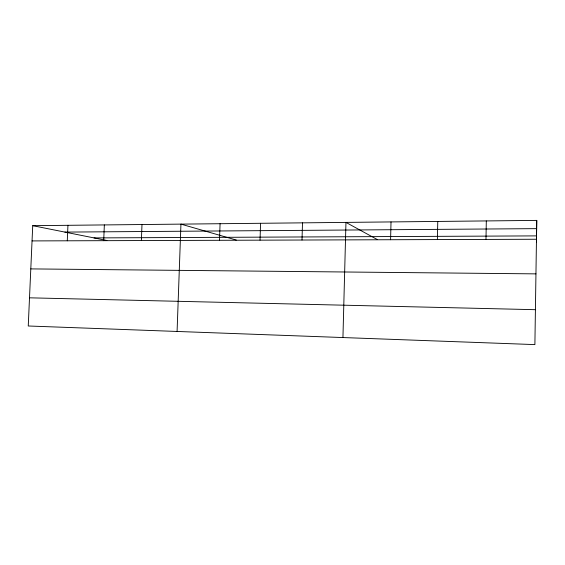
<?xml version="1.0" encoding="UTF-8"?>
<svg xmlns="http://www.w3.org/2000/svg" width="565" height="565" viewBox="0 0 565 565"><rect width="100%" height="100%" fill="white"/><g stroke="black" fill="none" stroke-linecap="round" stroke-linejoin="round"><path stroke-width="0.85" d="M536.468 241.954L536.75 220.399L32.728 225.675L28.25 325.991L534.893 344.601L536.75 220.399M485.978 239.412L486.31 220.929M437.388 239.574L437.769 221.438M390.592 239.73L391.015 221.925M342.941 337.552L345.957 222.398L377.328 239.567M302.007 240.019L302.501 222.85M260.034 240.16L260.564 223.288M219.51 240.295L220.068 223.712M177.085 331.457L180.941 224.121L236.297 240.047M141.377 240.556L141.984 224.531M103.706 240.676L104.341 224.927M67.284 240.796L67.941 225.308M64.904 232.102L536.644 228.641M94.009 237.914L536.545 235.888M32.05 240.916L536.468 239.249M30.8 268.898L535.952 273.87M29.507 297.819L535.415 309.691M32.728 225.675L106.877 240.485"/></g></svg>
